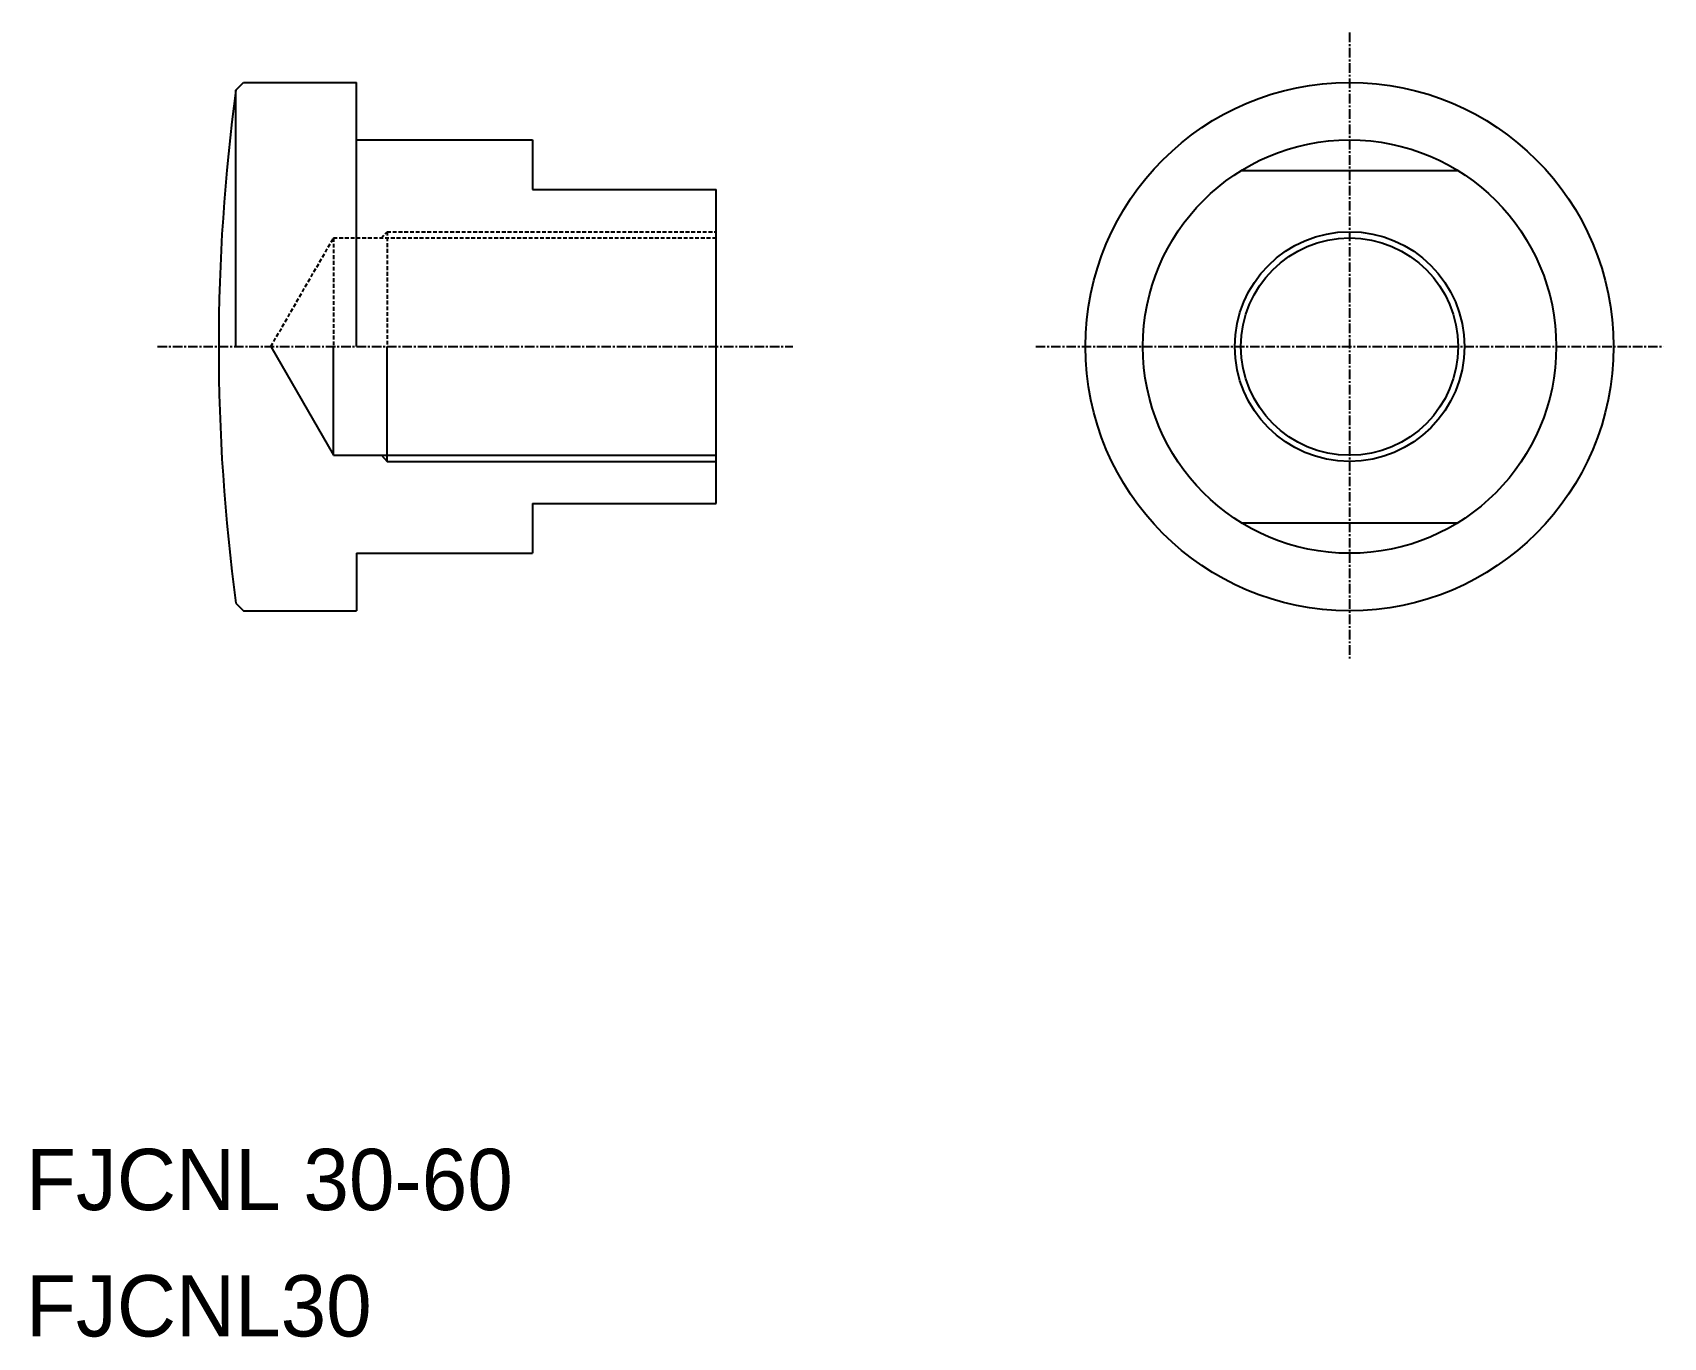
# Model space of a CAD drawing. Extents: x 378 to 591, y 236 to 407.
import ezdxf

# ---------------------------------------------------------------- set-up
doc = ezdxf.new("R2010")
doc.units = 0
doc.linetypes.add('CENTER', pattern=[2, 1.25, -0.25, 0.25, -0.25])
doc.linetypes.add('DASHED', pattern=[0.75, 0.5, -0.25])
doc.layers.get('0').update_dxf_attribs({"linetype": 'CONTINUOUS'})
doc.layers.add('CENTER', color=1, linetype='CENTER')

msp = doc.modelspace()

# ---------------------------------------------------------------- linework, layer by layer
at = {"color": 7, "linetype": 'CONTINUOUS'}
for p, q in [((404.6, 399.17), (405.6, 400.17)), ((404.6, 365.67), (404.6, 399.17)), ((405.6, 400.17), (420.34, 400.17)), ((420.34, 392.67), (443.34, 392.67)), ((443.34, 392.67), (443.34, 386.17)), ((535.95, 388.67), (564.23, 388.67)), ((443.34, 386.17), (467.34, 386.17)), ((467.34, 345.17), (467.34, 386.17)), ((409.15, 365.67), (417.34, 351.48)), ((417.34, 351.48), (417.34, 365.67)), ((424.34, 350.67), (424.34, 365.67)), ((417.34, 351.48), (467.34, 351.48)), ((423.59, 351.48), (424.34, 350.67)), ((424.34, 350.67), (467.34, 350.67)), ((443.34, 345.17), (443.34, 338.67)), ((443.34, 345.17), (467.34, 345.17)), ((535.95, 342.67), (564.23, 342.67)), ((420.34, 338.67), (443.34, 338.67)), ((404.6, 332.17), (405.6, 331.17)), ((405.6, 331.17), (420.34, 331.17))]:
    msp.add_line(p, q, dxfattribs=at)
for p, q in [((420.34, 365.67), (420.34, 400.17)), ((420.34, 338.67), (420.34, 331.17))]:
    msp.add_line(p, q)
at = {"color": 3, "linetype": 'DASHED'}
for p, q in [((409.15, 365.67), (417.34, 379.85)), ((417.34, 379.85), (467.34, 379.85)), ((417.34, 379.85), (417.34, 365.67)), ((423.59, 379.85), (424.34, 380.67)), ((424.34, 380.67), (467.34, 380.67)), ((424.34, 380.67), (424.34, 365.67))]:
    msp.add_line(p, q, dxfattribs=at)
at = {"color": 7, "linetype": 'CONTINUOUS'}
for radius in [34.5, 27, 14.19]:
    msp.add_circle((550.09, 365.67), radius, dxfattribs=at)
at = {"color": 3, "linetype": 'CONTINUOUS'}
msp.add_circle((550.09, 365.67), 15, dxfattribs=at)
msp.add_arc((652.34, 365.67), 250, 172.2992, 187.7008)
at = {"layer": 'CENTER', "color": 1, "linetype": 'CENTER'}
for p, q in [((550.09, 406.67), (550.09, 324.67)), ((394.34, 365.67), (477.34, 365.67)), ((509.09, 365.67), (591.09, 365.67))]:
    msp.add_line(p, q, dxfattribs=at)

# ---------------------------------------------------------------- texts
at = {"color": 7, "linetype": 'CONTINUOUS'}
for s, p in [('FJCNL 30-60', (377.15, 252.9)), ('FJCNL30', (377.15, 236.4))]:
    msp.add_text(s, height=8, dxfattribs=at).set_placement(p)

doc.saveas('drawing.dxf')
